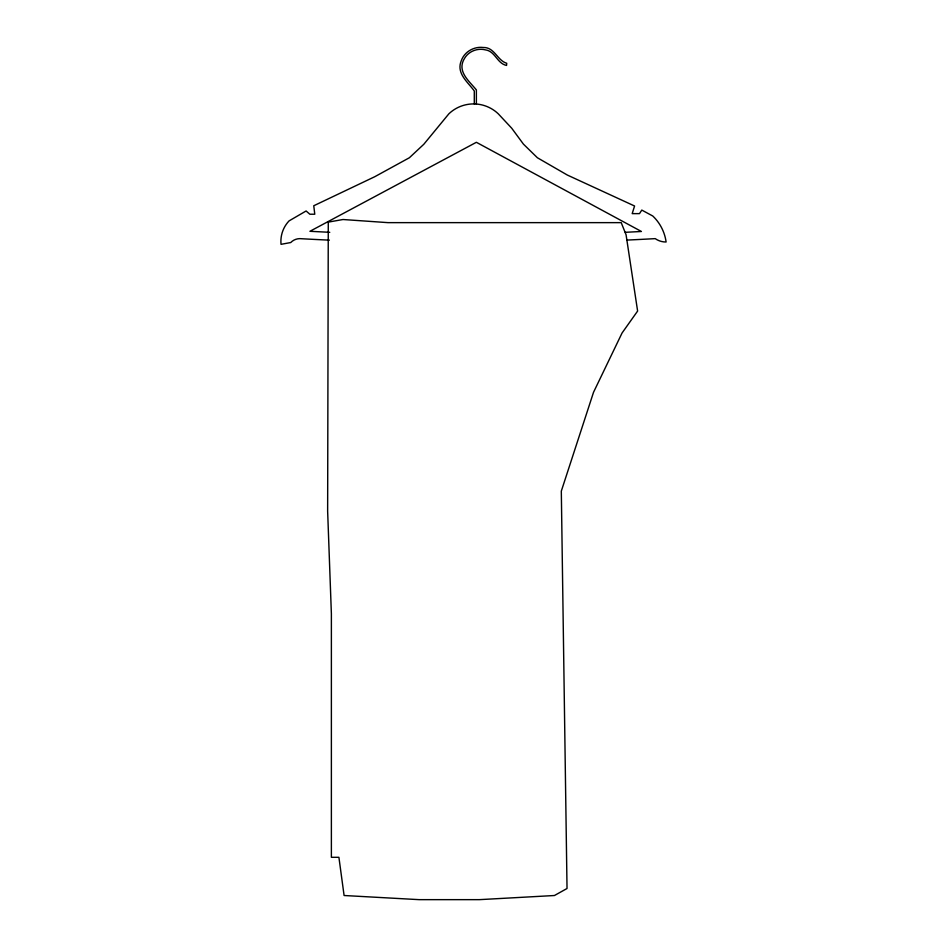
<?xml version="1.0" encoding="UTF-8"?>
<svg xmlns="http://www.w3.org/2000/svg" width="947" height="947" viewBox="0 0 947 947"><rect width="100%" height="100%" fill="white"/><g stroke="black" fill="none" stroke-linecap="round" stroke-linejoin="round"><path stroke-width="1.42" d="M625.257 232.311L641.415 231.482L476.377 142.299L309.929 231.293L329.769 232.311M476.377 104.099L476.377 89.918C469.203 81.04 456.478 71.333 464.527 58.394C468.587 51.292 477.548 47.835 485.397 49.871C495.269 51.15 497.092 63.567 506.562 65.438L506.716 63.26C497.139 60.454 494.654 47.09 483.183 47.492C474.056 46.308 464.468 51.765 461.367 60.525C455.85 73.31 467.972 82.105 474.293 90.995L474.293 103.969M627.032 240.076A3201.073 3201.073 0 0 0 655.217 238.632A18.656 18.656 0 0 0 666.108 242.006A44.036 44.036 0 0 0 652.779 216.011L641.794 210.08L639.474 213.631L632.194 213.631L634.573 206.008L567.324 175.041L537.399 157.758L523.431 144.122L511.723 128.224L498.252 113.794A35.785 35.785 0 0 0 478.093 104.206L473.571 103.921A35.785 35.785 0 0 0 448.89 113.794L423.794 144.287L409.364 157.758L374.728 176.734L313.765 205.759L314.771 214.223L309.835 214.223L306.106 210.98L289.048 220.911A29.795 29.795 0 0 0 281.034 244.326L290.741 242.539A12.832 12.832 0 0 1 299.808 238.632A3201.073 3201.073 0 0 0 329.402 240.147M328.278 222.107L327.638 511.226L331.379 613.739L331.379 857.307L338.908 857.307L344.092 895.507L419.166 899.65L479.36 899.65L554.433 895.519L567.028 888.499L561.311 491.126L593.52 392.307L622.061 333.001L637.615 311.054L626.074 234.773L621.22 222.64L387.998 222.64L343.015 219.515L328.278 222.107"/></g></svg>
